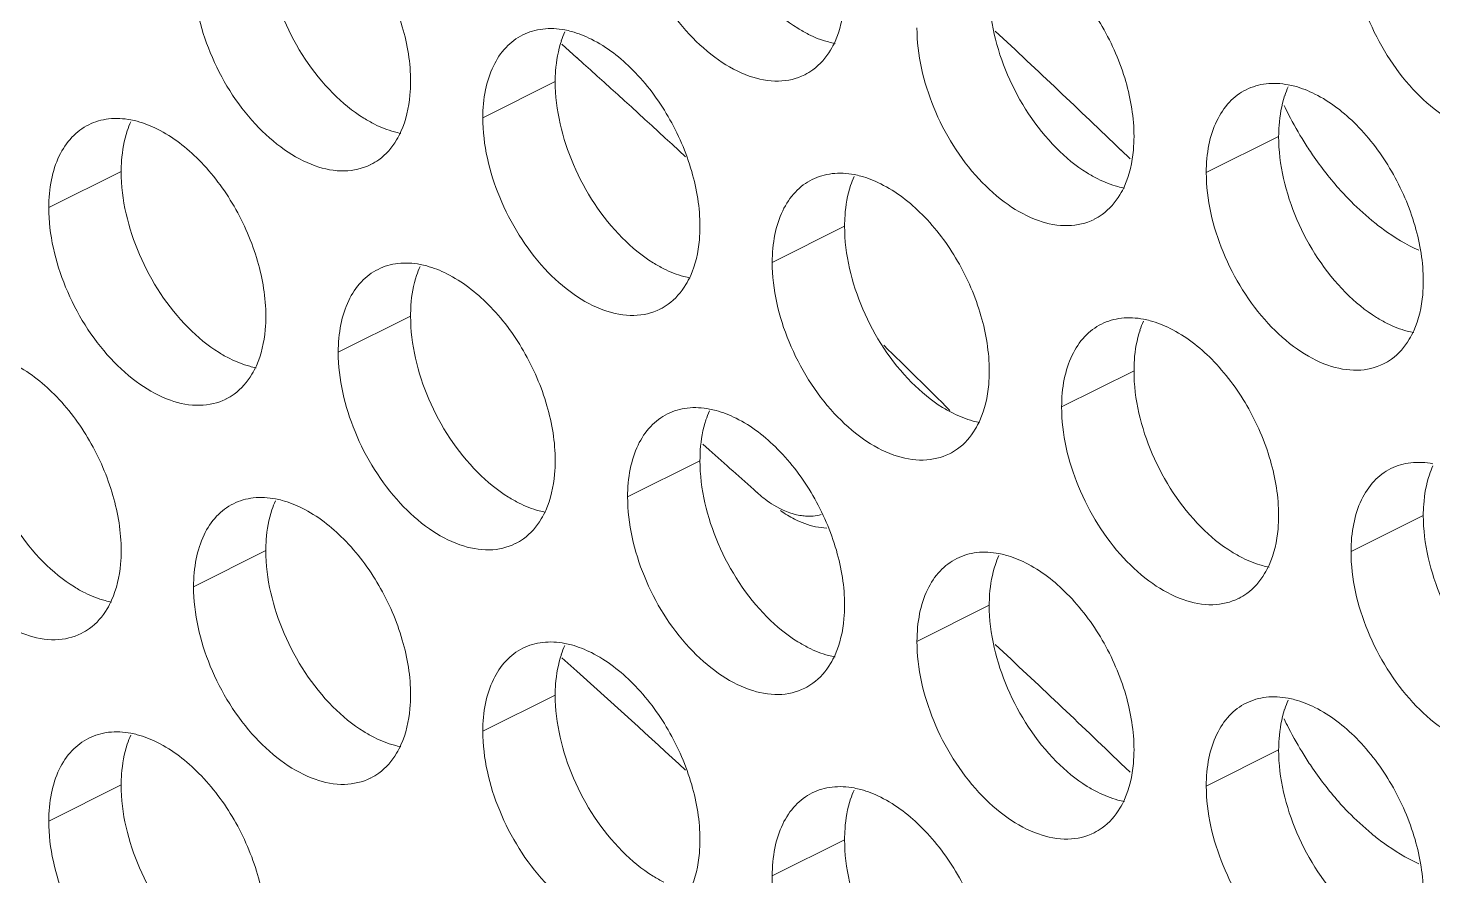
# Model space of a CAD drawing. Header units: millimetres. Extents: x 0 to 2524, y 0 to 1785.
# Drawn here: x 1879.66 to 1890.65, y 792.78 to 799.42 of the extents above; entities that cross this region are included whole.
import ezdxf

# ---------------------------------------------------------------- set-up
doc = ezdxf.new("R2010")
doc.units = ezdxf.units.MM
doc.header["$LTSCALE"] = 0.1
doc.layers.add('标注', color=251, linetype='Continuous', lineweight=9)

msp = doc.modelspace()

# ---------------------------------------------------------------- linework, layer by layer
at = {"layer": '标注'}
for p, q in [((1883.953, 799.186), (1883.836, 799.291)), ((1883.784, 798.999), (1883.218, 798.716)), ((1889.441, 798.57), (1888.875, 798.287)), ((1888.208, 798.464), (1888.279, 798.395)), ((1880.39, 798.296), (1879.824, 798.013)), ((1886.047, 797.867), (1885.481, 797.584)), ((1882.653, 797.164), (1882.087, 796.881)), ((1888.31, 796.736), (1887.744, 796.453)), ((1884.939, 796.161), (1884.988, 796.117)), ((1884.916, 796.033), (1884.35, 795.75)), ((1890.572, 795.605), (1890.007, 795.322)), ((1881.521, 795.33), (1880.956, 795.047)), ((1887.178, 794.902), (1886.613, 794.619)), ((1883.953, 794.386), (1883.836, 794.491)), ((1883.784, 794.199), (1883.218, 793.916)), ((1889.441, 793.77), (1888.875, 793.487)), ((1888.208, 793.664), (1888.279, 793.595)), ((1880.39, 793.496), (1879.824, 793.213)), ((1886.047, 793.067), (1885.481, 792.784))]:
    msp.add_line(p, q, dxfattribs=at)
for centre, radius, start, end in [((1884.529, 799.088), 0.734, 155.8796, 161.7803), ((1833.151, 741.305), 79.362, 46.07282, 47.05003), ((1832.056, 741.432), 77.646, 47.20853, 48.05794), ((1885.533, 799.458), 0.453, 296.5256, 305.9034), ((1890.186, 798.659), 0.734, 155.8796, 161.7803), ((1892.135, 800.081), 2.939, 205.5487, 207.1015), ((1892.116, 800.07), 2.917, 207.094, 211.9104), ((1881.135, 798.385), 0.734, 155.8796, 161.7803), ((1882.138, 798.755), 0.453, 296.5256, 305.9034), ((1886.791, 797.956), 0.734, 155.8796, 161.7803), ((1887.795, 798.327), 0.453, 296.5256, 305.9034), ((1883.397, 797.253), 0.734, 155.8796, 161.7803), ((1884.401, 797.624), 0.453, 296.5256, 305.9034), ((1889.054, 796.825), 0.734, 155.8796, 161.7803), ((1829.301, 738.53), 81.647, 45.16201, 45.67129), ((1890.058, 797.195), 0.453, 296.5256, 305.9034), ((1881.007, 796.921), 0.453, 296.5256, 305.9034), ((1885.66, 796.122), 0.734, 155.8796, 161.7803), ((1833.02, 737.716), 78.176, 47.97131, 48.33614), ((1886.664, 796.492), 0.453, 296.5256, 305.9034), ((1891.317, 795.693), 0.734, 155.8796, 161.7803), ((1885.998, 796.493), 0.953, 227.9166, 233.0726), ((1882.266, 795.419), 0.734, 155.8796, 161.7803), ((1886.092, 796.426), 0.956, 235.0876, 239.0229), ((1883.27, 795.789), 0.453, 296.5256, 305.9034), ((1887.923, 794.99), 0.734, 155.8796, 161.7803), ((1888.927, 795.361), 0.453, 296.5256, 305.9034), ((1879.876, 795.087), 0.453, 296.5256, 305.9034), ((1884.529, 794.288), 0.734, 155.8796, 161.7803), ((1833.151, 736.505), 79.362, 46.07282, 47.05003), ((1832.056, 736.632), 77.646, 47.20853, 48.05794), ((1885.533, 794.658), 0.453, 296.5256, 305.9034), ((1890.186, 793.859), 0.734, 155.8796, 161.7803), ((1892.135, 795.281), 2.939, 205.5487, 207.1015), ((1892.116, 795.27), 2.917, 207.094, 211.9104), ((1881.135, 793.585), 0.734, 155.8796, 161.7803), ((1882.138, 793.955), 0.453, 296.5256, 305.9034), ((1886.791, 793.156), 0.734, 155.8796, 161.7803), ((1887.795, 793.527), 0.453, 296.5256, 305.9034)]:
    msp.add_arc(centre, radius, start, end, dxfattribs=at)
for points, knots in [([(1885.735, 799.053), (1885.672, 799.021), (1885.522, 798.987), (1885.285, 799.035), (1885.046, 799.166), (1884.738, 799.443), (1884.452, 799.906), (1884.35, 800.338), (1884.35, 800.55)], [0, 0, 0, 0, 0.090718, 0.191742, 0.308104, 0.439279, 0.725532, 1, 1, 1, 1]), ([(1881.804, 800.462), (1881.925, 800.402), (1882.155, 800.221), (1882.422, 799.863), (1882.603, 799.445), (1882.653, 799.144), (1882.653, 798.999)], [0, 0, 0, 0, 0.229676, 0.488215, 0.753207, 1, 1, 1, 1]), ([(1891.096, 799.182), (1890.935, 799.345), (1890.684, 799.732), (1890.572, 800.183), (1890.572, 800.405)], [0, 0, 0, 0, 0.508684, 1, 1, 1, 1]), ([(1882.045, 798.908), (1881.884, 799.071), (1881.633, 799.458), (1881.521, 799.908), (1881.521, 800.13)], [0, 0, 0, 0, 0.508684, 1, 1, 1, 1]), ([(1891.392, 798.624), (1891.329, 798.593), (1891.179, 798.559), (1890.942, 798.607), (1890.703, 798.737), (1890.395, 799.015), (1890.109, 799.478), (1890.007, 799.91), (1890.007, 800.122)], [0, 0, 0, 0, 0.090718, 0.191742, 0.308104, 0.439279, 0.725532, 1, 1, 1, 1]), ([(1887.461, 800.034), (1887.582, 799.973), (1887.812, 799.793), (1888.079, 799.435), (1888.26, 799.016), (1888.31, 798.715), (1888.31, 798.57)], [0, 0, 0, 0, 0.229676, 0.488215, 0.753207, 1, 1, 1, 1]), ([(1882.341, 798.35), (1882.278, 798.318), (1882.128, 798.284), (1881.891, 798.332), (1881.652, 798.463), (1881.344, 798.74), (1881.058, 799.203), (1880.956, 799.635), (1880.956, 799.847)], [0, 0, 0, 0, 0.090718, 0.191742, 0.308104, 0.439279, 0.725532, 1, 1, 1, 1]), ([(1886.047, 799.702), (1886.047, 799.666), (1886.041, 799.534), (1886.012, 799.401), (1885.972, 799.313)], [0, 0, 0, 0, 0.268874, 1, 1, 1, 1]), ([(1887.702, 798.48), (1887.541, 798.642), (1887.29, 799.029), (1887.178, 799.48), (1887.178, 799.702)], [0, 0, 0, 0, 0.508684, 1, 1, 1, 1]), ([(1885.764, 799.369), (1885.736, 799.384), (1885.618, 799.45), (1885.512, 799.537), (1885.439, 799.611)], [0, 0, 0, 0, 0.235002, 1, 1, 1, 1]), ([(1883.53, 799.365), (1883.579, 799.389), (1883.689, 799.421), (1883.802, 799.414), (1883.859, 799.403)], [0, 0, 0, 0, 0.482538, 1, 1, 1, 1]), ([(1883.859, 799.403), (1883.877, 799.4), (1883.948, 799.383), (1884.017, 799.356), (1884.067, 799.331)], [0, 0, 0, 0, 0.238696, 1, 1, 1, 1]), ([(1887.998, 797.921), (1887.935, 797.89), (1887.785, 797.856), (1887.547, 797.904), (1887.309, 798.034), (1887.001, 798.312), (1886.715, 798.775), (1886.613, 799.207), (1886.613, 799.419)], [0, 0, 0, 0, 0.090718, 0.191742, 0.308104, 0.439279, 0.725532, 1, 1, 1, 1]), ([(1883.218, 798.716), (1883.218, 798.789), (1883.23, 798.928), (1883.29, 799.118), (1883.389, 799.27), (1883.481, 799.34), (1883.53, 799.365)], [0, 0, 0, 0, 0.289235, 0.54966, 0.782932, 1, 1, 1, 1]), ([(1883.784, 798.999), (1883.784, 799.027), (1883.788, 799.134), (1883.807, 799.242), (1883.832, 799.317)], [0, 0, 0, 0, 0.264225, 1, 1, 1, 1]), ([(1884.067, 799.331), (1884.188, 799.27), (1884.418, 799.09), (1884.684, 798.732), (1884.866, 798.313), (1884.916, 798.012), (1884.916, 797.867)], [0, 0, 0, 0, 0.229676, 0.488215, 0.753207, 1, 1, 1, 1]), ([(1885.972, 799.297), (1885.955, 799.301), (1885.883, 799.317), (1885.814, 799.344), (1885.764, 799.369)], [0, 0, 0, 0, 0.238696, 1, 1, 1, 1]), ([(1885.972, 799.313), (1885.962, 799.29), (1885.919, 799.206), (1885.855, 799.132), (1885.798, 799.091)], [0, 0, 0, 0, 0.265525, 1, 1, 1, 1]), ([(1882.653, 798.999), (1882.653, 798.963), (1882.647, 798.831), (1882.618, 798.698), (1882.578, 798.61)], [0, 0, 0, 0, 0.268874, 1, 1, 1, 1]), ([(1884.308, 797.777), (1884.146, 797.939), (1883.895, 798.327), (1883.784, 798.777), (1883.784, 798.999)], [0, 0, 0, 0, 0.508684, 1, 1, 1, 1]), ([(1889.187, 798.936), (1889.236, 798.96), (1889.346, 798.992), (1889.459, 798.985), (1889.516, 798.974)], [0, 0, 0, 0, 0.482538, 1, 1, 1, 1]), ([(1889.516, 798.974), (1889.533, 798.971), (1889.605, 798.955), (1889.674, 798.927), (1889.724, 798.902)], [0, 0, 0, 0, 0.238696, 1, 1, 1, 1]), ([(1882.37, 798.666), (1882.342, 798.681), (1882.224, 798.747), (1882.118, 798.835), (1882.045, 798.908)], [0, 0, 0, 0, 0.235002, 1, 1, 1, 1]), ([(1888.875, 798.287), (1888.875, 798.36), (1888.887, 798.499), (1888.946, 798.689), (1889.046, 798.842), (1889.138, 798.912), (1889.187, 798.936)], [0, 0, 0, 0, 0.289235, 0.54966, 0.782932, 1, 1, 1, 1]), ([(1889.441, 798.57), (1889.441, 798.599), (1889.445, 798.706), (1889.464, 798.813), (1889.488, 798.889)], [0, 0, 0, 0, 0.264225, 1, 1, 1, 1]), ([(1889.724, 798.902), (1889.845, 798.842), (1890.075, 798.662), (1890.341, 798.304), (1890.522, 797.885), (1890.572, 797.584), (1890.572, 797.439)], [0, 0, 0, 0, 0.229676, 0.488215, 0.753207, 1, 1, 1, 1]), ([(1879.824, 798.013), (1879.824, 798.086), (1879.836, 798.225), (1879.895, 798.415), (1879.995, 798.567), (1880.087, 798.637), (1880.136, 798.662)], [0, 0, 0, 0, 0.289235, 0.54966, 0.782932, 1, 1, 1, 1]), ([(1880.136, 798.662), (1880.185, 798.686), (1880.295, 798.718), (1880.408, 798.711), (1880.465, 798.7)], [0, 0, 0, 0, 0.482538, 1, 1, 1, 1]), ([(1880.465, 798.7), (1880.482, 798.697), (1880.554, 798.68), (1880.623, 798.653), (1880.673, 798.628)], [0, 0, 0, 0, 0.238696, 1, 1, 1, 1]), ([(1882.578, 798.594), (1882.56, 798.598), (1882.489, 798.614), (1882.42, 798.641), (1882.37, 798.666)], [0, 0, 0, 0, 0.238696, 1, 1, 1, 1]), ([(1884.604, 797.218), (1884.541, 797.187), (1884.391, 797.153), (1884.153, 797.201), (1883.915, 797.331), (1883.607, 797.609), (1883.321, 798.072), (1883.218, 798.504), (1883.218, 798.716)], [0, 0, 0, 0, 0.090718, 0.191742, 0.308104, 0.439279, 0.725532, 1, 1, 1, 1]), ([(1880.39, 798.296), (1880.39, 798.324), (1880.394, 798.432), (1880.413, 798.539), (1880.437, 798.614)], [0, 0, 0, 0, 0.264225, 1, 1, 1, 1]), ([(1880.673, 798.628), (1880.794, 798.567), (1881.024, 798.387), (1881.29, 798.029), (1881.471, 797.61), (1881.521, 797.309), (1881.521, 797.164)], [0, 0, 0, 0, 0.229676, 0.488215, 0.753207, 1, 1, 1, 1]), ([(1882.578, 798.61), (1882.568, 798.587), (1882.525, 798.503), (1882.461, 798.429), (1882.404, 798.388)], [0, 0, 0, 0, 0.265525, 1, 1, 1, 1]), ([(1888.31, 798.57), (1888.31, 798.535), (1888.304, 798.402), (1888.275, 798.27), (1888.235, 798.181)], [0, 0, 0, 0, 0.268874, 1, 1, 1, 1]), ([(1889.965, 797.348), (1889.803, 797.511), (1889.552, 797.898), (1889.441, 798.349), (1889.441, 798.57)], [0, 0, 0, 0, 0.508684, 1, 1, 1, 1]), ([(1889.64, 798.528), (1889.661, 798.494), (1889.748, 798.361), (1889.847, 798.235), (1889.926, 798.146)], [0, 0, 0, 0, 0.254374, 1, 1, 1, 1]), ([(1888.027, 798.238), (1887.998, 798.252), (1887.88, 798.319), (1887.775, 798.406), (1887.702, 798.48)], [0, 0, 0, 0, 0.235002, 1, 1, 1, 1]), ([(1880.914, 797.074), (1880.752, 797.236), (1880.501, 797.624), (1880.39, 798.074), (1880.39, 798.296)], [0, 0, 0, 0, 0.508684, 1, 1, 1, 1]), ([(1885.481, 797.584), (1885.481, 797.657), (1885.493, 797.796), (1885.552, 797.986), (1885.652, 798.139), (1885.744, 798.209), (1885.793, 798.233)], [0, 0, 0, 0, 0.289235, 0.54966, 0.782932, 1, 1, 1, 1]), ([(1885.793, 798.233), (1885.841, 798.257), (1885.952, 798.289), (1886.065, 798.282), (1886.122, 798.272)], [0, 0, 0, 0, 0.482538, 1, 1, 1, 1]), ([(1886.122, 798.272), (1886.139, 798.268), (1886.211, 798.252), (1886.28, 798.224), (1886.33, 798.199)], [0, 0, 0, 0, 0.238696, 1, 1, 1, 1]), ([(1886.33, 798.199), (1886.45, 798.139), (1886.681, 797.959), (1886.947, 797.601), (1887.128, 797.182), (1887.178, 796.881), (1887.178, 796.736)], [0, 0, 0, 0, 0.229676, 0.488215, 0.753207, 1, 1, 1, 1]), ([(1888.235, 798.166), (1888.217, 798.169), (1888.146, 798.186), (1888.077, 798.213), (1888.027, 798.238)], [0, 0, 0, 0, 0.238696, 1, 1, 1, 1]), ([(1890.26, 796.79), (1890.198, 796.759), (1890.048, 796.725), (1889.81, 796.772), (1889.572, 796.903), (1889.264, 797.181), (1888.978, 797.643), (1888.875, 798.076), (1888.875, 798.287)], [0, 0, 0, 0, 0.090718, 0.191742, 0.308104, 0.439279, 0.725532, 1, 1, 1, 1]), ([(1886.047, 797.867), (1886.047, 797.896), (1886.051, 798.003), (1886.069, 798.111), (1886.094, 798.186)], [0, 0, 0, 0, 0.264225, 1, 1, 1, 1]), ([(1888.235, 798.181), (1888.225, 798.158), (1888.181, 798.074), (1888.117, 798), (1888.061, 797.96)], [0, 0, 0, 0, 0.265525, 1, 1, 1, 1]), ([(1889.926, 798.146), (1889.945, 798.125), (1890.022, 798.043), (1890.105, 797.966), (1890.17, 797.913)], [0, 0, 0, 0, 0.256131, 1, 1, 1, 1]), ([(1881.21, 796.515), (1881.147, 796.484), (1880.997, 796.45), (1880.759, 796.498), (1880.521, 796.629), (1880.213, 796.906), (1879.927, 797.369), (1879.824, 797.801), (1879.824, 798.013)], [0, 0, 0, 0, 0.090718, 0.191742, 0.308104, 0.439279, 0.725532, 1, 1, 1, 1]), ([(1884.916, 797.867), (1884.916, 797.832), (1884.91, 797.699), (1884.881, 797.567), (1884.841, 797.478)], [0, 0, 0, 0, 0.268874, 1, 1, 1, 1]), ([(1886.571, 796.645), (1886.409, 796.808), (1886.158, 797.195), (1886.047, 797.646), (1886.047, 797.867)], [0, 0, 0, 0, 0.508684, 1, 1, 1, 1]), ([(1890.17, 797.913), (1890.199, 797.888), (1890.314, 797.8), (1890.439, 797.724), (1890.536, 797.679)], [0, 0, 0, 0, 0.262334, 1, 1, 1, 1]), ([(1884.633, 797.535), (1884.604, 797.549), (1884.486, 797.616), (1884.381, 797.703), (1884.308, 797.777)], [0, 0, 0, 0, 0.235002, 1, 1, 1, 1]), ([(1882.087, 796.881), (1882.087, 796.954), (1882.099, 797.093), (1882.158, 797.283), (1882.258, 797.436), (1882.35, 797.506), (1882.399, 797.53)], [0, 0, 0, 0, 0.289235, 0.54966, 0.782932, 1, 1, 1, 1]), ([(1882.399, 797.53), (1882.447, 797.555), (1882.557, 797.586), (1882.671, 797.579), (1882.728, 797.569)], [0, 0, 0, 0, 0.482538, 1, 1, 1, 1]), ([(1882.728, 797.569), (1882.745, 797.565), (1882.817, 797.549), (1882.886, 797.521), (1882.936, 797.496)], [0, 0, 0, 0, 0.238696, 1, 1, 1, 1]), ([(1884.84, 797.463), (1884.823, 797.466), (1884.752, 797.483), (1884.683, 797.51), (1884.633, 797.535)], [0, 0, 0, 0, 0.238696, 1, 1, 1, 1]), ([(1886.866, 796.087), (1886.804, 796.056), (1886.654, 796.022), (1886.416, 796.069), (1886.178, 796.2), (1885.87, 796.478), (1885.584, 796.94), (1885.481, 797.373), (1885.481, 797.584)], [0, 0, 0, 0, 0.090718, 0.191742, 0.308104, 0.439279, 0.725532, 1, 1, 1, 1]), ([(1882.653, 797.164), (1882.653, 797.193), (1882.656, 797.3), (1882.675, 797.408), (1882.7, 797.483)], [0, 0, 0, 0, 0.264225, 1, 1, 1, 1]), ([(1882.936, 797.496), (1883.056, 797.436), (1883.287, 797.256), (1883.553, 796.898), (1883.734, 796.479), (1883.784, 796.178), (1883.784, 796.033)], [0, 0, 0, 0, 0.229676, 0.488215, 0.753207, 1, 1, 1, 1]), ([(1884.841, 797.478), (1884.831, 797.455), (1884.787, 797.372), (1884.723, 797.297), (1884.667, 797.257)], [0, 0, 0, 0, 0.265525, 1, 1, 1, 1]), ([(1890.572, 797.439), (1890.572, 797.403), (1890.567, 797.271), (1890.537, 797.138), (1890.498, 797.05)], [0, 0, 0, 0, 0.268874, 1, 1, 1, 1]), ([(1890.29, 797.107), (1890.261, 797.121), (1890.143, 797.187), (1890.038, 797.275), (1889.965, 797.348)], [0, 0, 0, 0, 0.235002, 1, 1, 1, 1]), ([(1881.521, 797.164), (1881.521, 797.129), (1881.516, 796.996), (1881.487, 796.864), (1881.447, 796.775)], [0, 0, 0, 0, 0.268874, 1, 1, 1, 1]), ([(1883.177, 795.942), (1883.015, 796.105), (1882.764, 796.492), (1882.653, 796.943), (1882.653, 797.164)], [0, 0, 0, 0, 0.508684, 1, 1, 1, 1]), ([(1887.744, 796.453), (1887.744, 796.526), (1887.756, 796.665), (1887.815, 796.855), (1887.914, 797.007), (1888.007, 797.078), (1888.056, 797.102)], [0, 0, 0, 0, 0.289235, 0.54966, 0.782932, 1, 1, 1, 1]), ([(1888.056, 797.102), (1888.104, 797.126), (1888.214, 797.158), (1888.328, 797.151), (1888.385, 797.14)], [0, 0, 0, 0, 0.482538, 1, 1, 1, 1]), ([(1888.385, 797.14), (1888.402, 797.137), (1888.474, 797.12), (1888.543, 797.093), (1888.592, 797.068)], [0, 0, 0, 0, 0.238696, 1, 1, 1, 1]), ([(1890.497, 797.035), (1890.48, 797.038), (1890.408, 797.054), (1890.34, 797.082), (1890.29, 797.107)], [0, 0, 0, 0, 0.238696, 1, 1, 1, 1]), ([(1881.239, 796.832), (1881.21, 796.846), (1881.092, 796.913), (1880.987, 797), (1880.914, 797.074)], [0, 0, 0, 0, 0.235002, 1, 1, 1, 1]), ([(1888.31, 796.736), (1888.31, 796.764), (1888.313, 796.872), (1888.332, 796.979), (1888.357, 797.054)], [0, 0, 0, 0, 0.264225, 1, 1, 1, 1]), ([(1888.592, 797.068), (1888.713, 797.008), (1888.944, 796.827), (1889.21, 796.469), (1889.391, 796.051), (1889.441, 795.749), (1889.441, 795.605)], [0, 0, 0, 0, 0.229676, 0.488215, 0.753207, 1, 1, 1, 1]), ([(1890.498, 797.05), (1890.487, 797.027), (1890.444, 796.943), (1890.38, 796.869), (1890.324, 796.828)], [0, 0, 0, 0, 0.265525, 1, 1, 1, 1]), ([(1883.472, 795.384), (1883.41, 795.353), (1883.26, 795.319), (1883.022, 795.367), (1882.784, 795.497), (1882.476, 795.775), (1882.19, 796.237), (1882.087, 796.67), (1882.087, 796.881)], [0, 0, 0, 0, 0.090718, 0.191742, 0.308104, 0.439279, 0.725532, 1, 1, 1, 1]), ([(1879.542, 796.793), (1879.662, 796.733), (1879.893, 796.553), (1880.159, 796.195), (1880.34, 795.776), (1880.39, 795.475), (1880.39, 795.33)], [0, 0, 0, 0, 0.229676, 0.488215, 0.753207, 1, 1, 1, 1]), ([(1881.446, 796.76), (1881.429, 796.763), (1881.357, 796.78), (1881.289, 796.807), (1881.239, 796.832)], [0, 0, 0, 0, 0.238696, 1, 1, 1, 1]), ([(1881.447, 796.775), (1881.437, 796.753), (1881.393, 796.669), (1881.329, 796.594), (1881.273, 796.554)], [0, 0, 0, 0, 0.265525, 1, 1, 1, 1]), ([(1887.178, 796.736), (1887.178, 796.7), (1887.173, 796.568), (1887.143, 796.435), (1887.104, 796.347)], [0, 0, 0, 0, 0.268874, 1, 1, 1, 1]), ([(1888.833, 795.514), (1888.672, 795.677), (1888.421, 796.064), (1888.31, 796.514), (1888.31, 796.736)], [0, 0, 0, 0, 0.508684, 1, 1, 1, 1]), ([(1886.895, 796.404), (1886.867, 796.418), (1886.749, 796.484), (1886.644, 796.572), (1886.571, 796.645)], [0, 0, 0, 0, 0.235002, 1, 1, 1, 1]), ([(1879.782, 795.239), (1879.621, 795.402), (1879.37, 795.789), (1879.259, 796.24), (1879.259, 796.461)], [0, 0, 0, 0, 0.508684, 1, 1, 1, 1]), ([(1884.662, 796.399), (1884.71, 796.423), (1884.82, 796.455), (1884.934, 796.448), (1884.991, 796.437)], [0, 0, 0, 0, 0.482538, 1, 1, 1, 1]), ([(1884.991, 796.437), (1885.008, 796.434), (1885.079, 796.417), (1885.148, 796.39), (1885.198, 796.365)], [0, 0, 0, 0, 0.238696, 1, 1, 1, 1]), ([(1889.129, 794.956), (1889.067, 794.924), (1888.917, 794.89), (1888.679, 794.938), (1888.44, 795.069), (1888.133, 795.346), (1887.847, 795.809), (1887.744, 796.241), (1887.744, 796.453)], [0, 0, 0, 0, 0.090718, 0.191742, 0.308104, 0.439279, 0.725532, 1, 1, 1, 1]), ([(1884.35, 795.75), (1884.35, 795.823), (1884.362, 795.962), (1884.421, 796.152), (1884.52, 796.304), (1884.613, 796.375), (1884.662, 796.399)], [0, 0, 0, 0, 0.289235, 0.54966, 0.782932, 1, 1, 1, 1]), ([(1884.916, 796.033), (1884.916, 796.061), (1884.919, 796.169), (1884.938, 796.276), (1884.963, 796.351)], [0, 0, 0, 0, 0.264225, 1, 1, 1, 1]), ([(1885.198, 796.365), (1885.319, 796.305), (1885.55, 796.124), (1885.816, 795.766), (1885.997, 795.348), (1886.047, 795.046), (1886.047, 794.902)], [0, 0, 0, 0, 0.229676, 0.488215, 0.753207, 1, 1, 1, 1]), ([(1887.103, 796.332), (1887.086, 796.335), (1887.014, 796.351), (1886.945, 796.379), (1886.895, 796.404)], [0, 0, 0, 0, 0.238696, 1, 1, 1, 1]), ([(1887.104, 796.347), (1887.093, 796.324), (1887.05, 796.24), (1886.986, 796.166), (1886.93, 796.125)], [0, 0, 0, 0, 0.265525, 1, 1, 1, 1]), ([(1880.078, 794.681), (1880.016, 794.65), (1879.866, 794.616), (1879.628, 794.664), (1879.389, 794.794), (1879.082, 795.072), (1878.796, 795.534), (1878.693, 795.967), (1878.693, 796.179)], [0, 0, 0, 0, 0.090718, 0.191742, 0.308104, 0.439279, 0.725532, 1, 1, 1, 1]), ([(1883.784, 796.033), (1883.784, 795.997), (1883.778, 795.865), (1883.749, 795.732), (1883.71, 795.644)], [0, 0, 0, 0, 0.268874, 1, 1, 1, 1]), ([(1885.439, 794.811), (1885.278, 794.974), (1885.027, 795.361), (1884.916, 795.811), (1884.916, 796.033)], [0, 0, 0, 0, 0.508684, 1, 1, 1, 1]), ([(1890.319, 795.971), (1890.367, 795.995), (1890.477, 796.026), (1890.591, 796.02), (1890.648, 796.009)], [0, 0, 0, 0, 0.482538, 1, 1, 1, 1]), ([(1883.501, 795.701), (1883.473, 795.715), (1883.355, 795.782), (1883.249, 795.869), (1883.177, 795.942)], [0, 0, 0, 0, 0.235002, 1, 1, 1, 1]), ([(1890.007, 795.322), (1890.007, 795.395), (1890.019, 795.533), (1890.078, 795.724), (1890.177, 795.876), (1890.27, 795.946), (1890.319, 795.971)], [0, 0, 0, 0, 0.289235, 0.54966, 0.782932, 1, 1, 1, 1]), ([(1890.572, 795.605), (1890.572, 795.633), (1890.576, 795.74), (1890.595, 795.848), (1890.62, 795.923)], [0, 0, 0, 0, 0.264225, 1, 1, 1, 1]), ([(1880.956, 795.047), (1880.956, 795.12), (1880.968, 795.259), (1881.027, 795.449), (1881.126, 795.601), (1881.219, 795.672), (1881.268, 795.696)], [0, 0, 0, 0, 0.289235, 0.54966, 0.782932, 1, 1, 1, 1]), ([(1881.268, 795.696), (1881.316, 795.72), (1881.426, 795.752), (1881.54, 795.745), (1881.597, 795.734)], [0, 0, 0, 0, 0.482538, 1, 1, 1, 1]), ([(1881.597, 795.734), (1881.614, 795.731), (1881.685, 795.714), (1881.754, 795.687), (1881.804, 795.662)], [0, 0, 0, 0, 0.238696, 1, 1, 1, 1]), ([(1883.709, 795.629), (1883.692, 795.632), (1883.62, 795.649), (1883.551, 795.676), (1883.501, 795.701)], [0, 0, 0, 0, 0.238696, 1, 1, 1, 1]), ([(1885.735, 794.253), (1885.672, 794.221), (1885.522, 794.187), (1885.285, 794.235), (1885.046, 794.366), (1884.738, 794.643), (1884.452, 795.106), (1884.35, 795.538), (1884.35, 795.75)], [0, 0, 0, 0, 0.090718, 0.191742, 0.308104, 0.439279, 0.725532, 1, 1, 1, 1]), ([(1885.425, 795.731), (1885.447, 795.714), (1885.53, 795.658), (1885.625, 795.617), (1885.698, 795.605)], [0, 0, 0, 0, 0.272237, 1, 1, 1, 1]), ([(1881.521, 795.33), (1881.521, 795.358), (1881.525, 795.466), (1881.544, 795.573), (1881.569, 795.648)], [0, 0, 0, 0, 0.264225, 1, 1, 1, 1]), ([(1881.804, 795.662), (1881.925, 795.602), (1882.155, 795.421), (1882.422, 795.063), (1882.603, 794.645), (1882.653, 794.344), (1882.653, 794.199)], [0, 0, 0, 0, 0.229676, 0.488215, 0.753207, 1, 1, 1, 1]), ([(1883.71, 795.644), (1883.699, 795.621), (1883.656, 795.537), (1883.592, 795.463), (1883.536, 795.422)], [0, 0, 0, 0, 0.265525, 1, 1, 1, 1]), ([(1885.6, 795.606), (1885.618, 795.595), (1885.687, 795.557), (1885.763, 795.528), (1885.82, 795.516)], [0, 0, 0, 0, 0.26533, 1, 1, 1, 1]), ([(1885.698, 795.605), (1885.712, 795.602), (1885.767, 795.595), (1885.823, 795.6), (1885.863, 795.611)], [0, 0, 0, 0, 0.262378, 1, 1, 1, 1]), ([(1889.441, 795.605), (1889.441, 795.569), (1889.435, 795.437), (1889.406, 795.304), (1889.366, 795.216)], [0, 0, 0, 0, 0.268874, 1, 1, 1, 1]), ([(1891.096, 794.382), (1890.935, 794.545), (1890.684, 794.932), (1890.572, 795.383), (1890.572, 795.605)], [0, 0, 0, 0, 0.508684, 1, 1, 1, 1]), ([(1889.158, 795.272), (1889.13, 795.287), (1889.012, 795.353), (1888.906, 795.44), (1888.833, 795.514)], [0, 0, 0, 0, 0.235002, 1, 1, 1, 1]), ([(1880.107, 794.998), (1880.079, 795.012), (1879.961, 795.079), (1879.855, 795.166), (1879.782, 795.239)], [0, 0, 0, 0, 0.235002, 1, 1, 1, 1]), ([(1880.39, 795.33), (1880.39, 795.294), (1880.384, 795.162), (1880.355, 795.029), (1880.315, 794.941)], [0, 0, 0, 0, 0.268874, 1, 1, 1, 1]), ([(1882.045, 794.108), (1881.884, 794.271), (1881.633, 794.658), (1881.521, 795.108), (1881.521, 795.33)], [0, 0, 0, 0, 0.508684, 1, 1, 1, 1]), ([(1886.613, 794.619), (1886.613, 794.692), (1886.625, 794.83), (1886.684, 795.021), (1886.783, 795.173), (1886.876, 795.243), (1886.925, 795.268)], [0, 0, 0, 0, 0.289235, 0.54966, 0.782932, 1, 1, 1, 1]), ([(1886.925, 795.268), (1886.973, 795.292), (1887.083, 795.324), (1887.197, 795.317), (1887.253, 795.306)], [0, 0, 0, 0, 0.482538, 1, 1, 1, 1]), ([(1887.253, 795.306), (1887.271, 795.303), (1887.342, 795.286), (1887.411, 795.259), (1887.461, 795.234)], [0, 0, 0, 0, 0.238696, 1, 1, 1, 1]), ([(1887.461, 795.234), (1887.582, 795.173), (1887.812, 794.993), (1888.079, 794.635), (1888.26, 794.216), (1888.31, 793.915), (1888.31, 793.77)], [0, 0, 0, 0, 0.229676, 0.488215, 0.753207, 1, 1, 1, 1]), ([(1889.366, 795.2), (1889.349, 795.203), (1889.277, 795.22), (1889.208, 795.247), (1889.158, 795.272)], [0, 0, 0, 0, 0.238696, 1, 1, 1, 1]), ([(1891.392, 793.824), (1891.329, 793.793), (1891.179, 793.759), (1890.942, 793.807), (1890.703, 793.937), (1890.395, 794.215), (1890.109, 794.678), (1890.007, 795.11), (1890.007, 795.322)], [0, 0, 0, 0, 0.090718, 0.191742, 0.308104, 0.439279, 0.725532, 1, 1, 1, 1]), ([(1887.178, 794.902), (1887.178, 794.93), (1887.182, 795.037), (1887.201, 795.145), (1887.226, 795.22)], [0, 0, 0, 0, 0.264225, 1, 1, 1, 1]), ([(1889.366, 795.216), (1889.356, 795.193), (1889.313, 795.109), (1889.249, 795.035), (1889.192, 794.994)], [0, 0, 0, 0, 0.265525, 1, 1, 1, 1]), ([(1882.341, 793.55), (1882.278, 793.518), (1882.128, 793.484), (1881.891, 793.532), (1881.652, 793.663), (1881.344, 793.94), (1881.058, 794.403), (1880.956, 794.835), (1880.956, 795.047)], [0, 0, 0, 0, 0.090718, 0.191742, 0.308104, 0.439279, 0.725532, 1, 1, 1, 1]), ([(1880.315, 794.926), (1880.298, 794.929), (1880.226, 794.946), (1880.157, 794.973), (1880.107, 794.998)], [0, 0, 0, 0, 0.238696, 1, 1, 1, 1]), ([(1880.315, 794.941), (1880.305, 794.918), (1880.262, 794.834), (1880.198, 794.76), (1880.142, 794.719)], [0, 0, 0, 0, 0.265525, 1, 1, 1, 1]), ([(1886.047, 794.902), (1886.047, 794.866), (1886.041, 794.734), (1886.012, 794.601), (1885.972, 794.513)], [0, 0, 0, 0, 0.268874, 1, 1, 1, 1]), ([(1887.702, 793.68), (1887.541, 793.842), (1887.29, 794.229), (1887.178, 794.68), (1887.178, 794.902)], [0, 0, 0, 0, 0.508684, 1, 1, 1, 1]), ([(1885.764, 794.569), (1885.736, 794.584), (1885.618, 794.65), (1885.512, 794.737), (1885.439, 794.811)], [0, 0, 0, 0, 0.235002, 1, 1, 1, 1]), ([(1883.218, 793.916), (1883.218, 793.989), (1883.23, 794.128), (1883.29, 794.318), (1883.389, 794.47), (1883.481, 794.54), (1883.53, 794.565)], [0, 0, 0, 0, 0.289235, 0.54966, 0.782932, 1, 1, 1, 1]), ([(1883.53, 794.565), (1883.579, 794.589), (1883.689, 794.621), (1883.802, 794.614), (1883.859, 794.603)], [0, 0, 0, 0, 0.482538, 1, 1, 1, 1]), ([(1883.859, 794.603), (1883.877, 794.6), (1883.948, 794.583), (1884.017, 794.556), (1884.067, 794.531)], [0, 0, 0, 0, 0.238696, 1, 1, 1, 1]), ([(1885.972, 794.497), (1885.955, 794.501), (1885.883, 794.517), (1885.814, 794.544), (1885.764, 794.569)], [0, 0, 0, 0, 0.238696, 1, 1, 1, 1]), ([(1887.998, 793.121), (1887.935, 793.09), (1887.785, 793.056), (1887.547, 793.104), (1887.309, 793.234), (1887.001, 793.512), (1886.715, 793.975), (1886.613, 794.407), (1886.613, 794.619)], [0, 0, 0, 0, 0.090718, 0.191742, 0.308104, 0.439279, 0.725532, 1, 1, 1, 1]), ([(1883.784, 794.199), (1883.784, 794.227), (1883.788, 794.334), (1883.807, 794.442), (1883.832, 794.517)], [0, 0, 0, 0, 0.264225, 1, 1, 1, 1]), ([(1884.067, 794.531), (1884.188, 794.47), (1884.418, 794.29), (1884.684, 793.932), (1884.866, 793.513), (1884.916, 793.212), (1884.916, 793.067)], [0, 0, 0, 0, 0.229676, 0.488215, 0.753207, 1, 1, 1, 1]), ([(1885.972, 794.513), (1885.962, 794.49), (1885.919, 794.406), (1885.855, 794.332), (1885.798, 794.291)], [0, 0, 0, 0, 0.265525, 1, 1, 1, 1]), ([(1882.653, 794.199), (1882.653, 794.163), (1882.647, 794.031), (1882.618, 793.898), (1882.578, 793.81)], [0, 0, 0, 0, 0.268874, 1, 1, 1, 1]), ([(1884.308, 792.977), (1884.146, 793.139), (1883.895, 793.527), (1883.784, 793.977), (1883.784, 794.199)], [0, 0, 0, 0, 0.508684, 1, 1, 1, 1]), ([(1888.875, 793.487), (1888.875, 793.56), (1888.887, 793.699), (1888.946, 793.889), (1889.046, 794.042), (1889.138, 794.112), (1889.187, 794.136)], [0, 0, 0, 0, 0.289235, 0.54966, 0.782932, 1, 1, 1, 1]), ([(1889.187, 794.136), (1889.236, 794.16), (1889.346, 794.192), (1889.459, 794.185), (1889.516, 794.174)], [0, 0, 0, 0, 0.482538, 1, 1, 1, 1]), ([(1889.516, 794.174), (1889.533, 794.171), (1889.605, 794.155), (1889.674, 794.127), (1889.724, 794.102)], [0, 0, 0, 0, 0.238696, 1, 1, 1, 1]), ([(1882.37, 793.866), (1882.342, 793.881), (1882.224, 793.947), (1882.118, 794.035), (1882.045, 794.108)], [0, 0, 0, 0, 0.235002, 1, 1, 1, 1]), ([(1889.441, 793.77), (1889.441, 793.799), (1889.445, 793.906), (1889.464, 794.013), (1889.488, 794.089)], [0, 0, 0, 0, 0.264225, 1, 1, 1, 1]), ([(1889.724, 794.102), (1889.845, 794.042), (1890.075, 793.862), (1890.341, 793.504), (1890.522, 793.085), (1890.572, 792.784), (1890.572, 792.639)], [0, 0, 0, 0, 0.229676, 0.488215, 0.753207, 1, 1, 1, 1]), ([(1880.136, 793.862), (1880.185, 793.886), (1880.295, 793.918), (1880.408, 793.911), (1880.465, 793.9)], [0, 0, 0, 0, 0.482538, 1, 1, 1, 1]), ([(1884.604, 792.418), (1884.541, 792.387), (1884.391, 792.353), (1884.153, 792.401), (1883.915, 792.531), (1883.607, 792.809), (1883.321, 793.272), (1883.218, 793.704), (1883.218, 793.916)], [0, 0, 0, 0, 0.090718, 0.191742, 0.308104, 0.439279, 0.725532, 1, 1, 1, 1]), ([(1879.824, 793.213), (1879.824, 793.286), (1879.836, 793.425), (1879.895, 793.615), (1879.995, 793.767), (1880.087, 793.837), (1880.136, 793.862)], [0, 0, 0, 0, 0.289235, 0.54966, 0.782932, 1, 1, 1, 1]), ([(1880.39, 793.496), (1880.39, 793.524), (1880.394, 793.632), (1880.413, 793.739), (1880.437, 793.814)], [0, 0, 0, 0, 0.264225, 1, 1, 1, 1]), ([(1880.465, 793.9), (1880.482, 793.897), (1880.554, 793.88), (1880.623, 793.853), (1880.673, 793.828)], [0, 0, 0, 0, 0.238696, 1, 1, 1, 1]), ([(1880.673, 793.828), (1880.794, 793.767), (1881.024, 793.587), (1881.29, 793.229), (1881.471, 792.81), (1881.521, 792.509), (1881.521, 792.364)], [0, 0, 0, 0, 0.229676, 0.488215, 0.753207, 1, 1, 1, 1]), ([(1882.578, 793.794), (1882.56, 793.798), (1882.489, 793.814), (1882.42, 793.841), (1882.37, 793.866)], [0, 0, 0, 0, 0.238696, 1, 1, 1, 1]), ([(1882.578, 793.81), (1882.568, 793.787), (1882.525, 793.703), (1882.461, 793.629), (1882.404, 793.588)], [0, 0, 0, 0, 0.265525, 1, 1, 1, 1]), ([(1888.31, 793.77), (1888.31, 793.735), (1888.304, 793.602), (1888.275, 793.47), (1888.235, 793.381)], [0, 0, 0, 0, 0.268874, 1, 1, 1, 1]), ([(1889.965, 792.548), (1889.803, 792.711), (1889.552, 793.098), (1889.441, 793.549), (1889.441, 793.77)], [0, 0, 0, 0, 0.508684, 1, 1, 1, 1]), ([(1889.64, 793.728), (1889.661, 793.694), (1889.748, 793.561), (1889.847, 793.435), (1889.926, 793.346)], [0, 0, 0, 0, 0.254374, 1, 1, 1, 1]), ([(1888.027, 793.438), (1887.998, 793.452), (1887.88, 793.519), (1887.775, 793.606), (1887.702, 793.68)], [0, 0, 0, 0, 0.235002, 1, 1, 1, 1]), ([(1880.914, 792.274), (1880.752, 792.436), (1880.501, 792.824), (1880.39, 793.274), (1880.39, 793.496)], [0, 0, 0, 0, 0.508684, 1, 1, 1, 1]), ([(1885.793, 793.433), (1885.841, 793.457), (1885.952, 793.489), (1886.065, 793.482), (1886.122, 793.472)], [0, 0, 0, 0, 0.482538, 1, 1, 1, 1]), ([(1886.122, 793.472), (1886.139, 793.468), (1886.211, 793.452), (1886.28, 793.424), (1886.33, 793.399)], [0, 0, 0, 0, 0.238696, 1, 1, 1, 1]), ([(1890.26, 791.99), (1890.198, 791.959), (1890.048, 791.925), (1889.81, 791.972), (1889.572, 792.103), (1889.264, 792.381), (1888.978, 792.843), (1888.875, 793.276), (1888.875, 793.487)], [0, 0, 0, 0, 0.090718, 0.191742, 0.308104, 0.439279, 0.725532, 1, 1, 1, 1]), ([(1885.481, 792.784), (1885.481, 792.857), (1885.493, 792.996), (1885.552, 793.186), (1885.652, 793.339), (1885.744, 793.409), (1885.793, 793.433)], [0, 0, 0, 0, 0.289235, 0.54966, 0.782932, 1, 1, 1, 1]), ([(1886.047, 793.067), (1886.047, 793.096), (1886.051, 793.203), (1886.069, 793.311), (1886.094, 793.386)], [0, 0, 0, 0, 0.264225, 1, 1, 1, 1]), ([(1886.33, 793.399), (1886.45, 793.339), (1886.681, 793.159), (1886.947, 792.801), (1887.128, 792.382), (1887.178, 792.081), (1887.178, 791.936)], [0, 0, 0, 0, 0.229676, 0.488215, 0.753207, 1, 1, 1, 1]), ([(1888.235, 793.366), (1888.217, 793.369), (1888.146, 793.386), (1888.077, 793.413), (1888.027, 793.438)], [0, 0, 0, 0, 0.238696, 1, 1, 1, 1]), ([(1888.235, 793.381), (1888.225, 793.358), (1888.181, 793.274), (1888.117, 793.2), (1888.061, 793.16)], [0, 0, 0, 0, 0.265525, 1, 1, 1, 1]), ([(1889.926, 793.346), (1889.945, 793.325), (1890.022, 793.243), (1890.105, 793.166), (1890.17, 793.113)], [0, 0, 0, 0, 0.256131, 1, 1, 1, 1]), ([(1881.21, 791.715), (1881.147, 791.684), (1880.997, 791.65), (1880.759, 791.698), (1880.521, 791.829), (1880.213, 792.106), (1879.927, 792.569), (1879.824, 793.001), (1879.824, 793.213)], [0, 0, 0, 0, 0.090718, 0.191742, 0.308104, 0.439279, 0.725532, 1, 1, 1, 1]), ([(1884.916, 793.067), (1884.916, 793.032), (1884.91, 792.899), (1884.881, 792.767), (1884.841, 792.678)], [0, 0, 0, 0, 0.268874, 1, 1, 1, 1]), ([(1886.571, 791.845), (1886.409, 792.008), (1886.158, 792.395), (1886.047, 792.846), (1886.047, 793.067)], [0, 0, 0, 0, 0.508684, 1, 1, 1, 1]), ([(1890.17, 793.113), (1890.199, 793.088), (1890.314, 793), (1890.439, 792.924), (1890.536, 792.879)], [0, 0, 0, 0, 0.262334, 1, 1, 1, 1]), ([(1884.633, 792.735), (1884.604, 792.749), (1884.486, 792.816), (1884.381, 792.903), (1884.308, 792.977)], [0, 0, 0, 0, 0.235002, 1, 1, 1, 1]), ([(1886.866, 791.287), (1886.804, 791.256), (1886.654, 791.222), (1886.416, 791.269), (1886.178, 791.4), (1885.87, 791.678), (1885.584, 792.14), (1885.481, 792.573), (1885.481, 792.784)], [0, 0, 0, 0, 0.090718, 0.191742, 0.308104, 0.439279, 0.725532, 1, 1, 1, 1])]:
    msp.add_open_spline(points, degree=3, knots=knots, dxfattribs=at)
msp.add_open_spline([(1885.82, 795.516), (1885.849, 795.51), (1885.878, 795.507), (1885.908, 795.506)], degree=3, dxfattribs=at)

doc.saveas('drawing.dxf')
